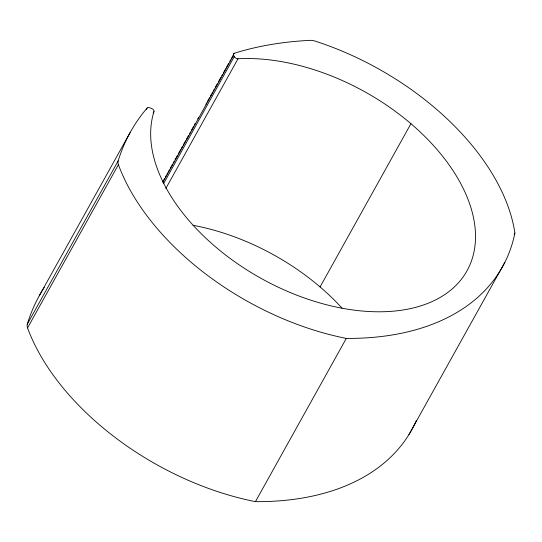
<?xml version="1.0" encoding="UTF-8"?>
<svg xmlns="http://www.w3.org/2000/svg" width="542" height="542" viewBox="0 0 542 542"><rect width="100%" height="100%" fill="white"/><g stroke="black" fill="none" stroke-linecap="round" stroke-linejoin="round"><path stroke-width="0.81" d="M39.268 295.797L130.127 132.553M146.34 109.477L147.146 108.021A2.934 1.782 29.1 0 1 149.924 107.817L151.658 108.515A2.934 1.782 29.1 0 1 153.982 111.557A176.15 106.747 29.1 0 0 317.172 302.165A176.15 106.747 29.1 0 0 470.361 205.94A176.15 106.747 29.1 0 0 238.019 58.766A2.934 1.782 29.1 0 1 234.28 56.619L233.595 55.257A2.934 1.782 29.1 0 1 234.293 53.279A396.331 240.174 29.1 0 1 310.065 40.359A11.741 7.114 29.1 0 1 315.112 41.104A220.188 133.427 29.1 0 1 514.9 233.053L514.087 234.517M416.31 420.653A308.534 186.963 29.1 0 1 255.438 501.648A220.188 133.427 29.1 0 1 27.547 327.917A11.741 7.114 29.1 0 1 27.303 324.15L118.17 160.906A396.331 240.174 29.1 0 1 147.146 108.021M27.547 327.917L118.407 164.666A11.741 7.114 29.1 0 1 118.17 160.906M153.169 113.014L153.982 111.557M162.898 181.543L164.524 178.63M165.33 177.173L166.143 175.716M166.956 174.26L167.769 172.796M168.576 171.34L169.389 169.883M170.202 168.427L171.414 166.238M171.821 165.513L172.634 164.057M173.447 162.593L174.26 161.137M175.066 159.68L177.505 155.31M178.311 153.853L180.743 149.477M181.556 148.02L182.369 146.564M183.182 145.107L185.615 140.73M186.428 139.274L188.453 135.629M189.673 133.447L190.479 131.991M191.292 130.527L193.724 126.157M194.537 124.701L195.35 123.244M197.783 118.867L198.596 117.411M205.899 104.294L206.705 102.838M207.518 101.381L209.544 97.736M210.357 96.28L211.576 94.091M211.983 93.366L212.789 91.903M213.602 90.446L214.415 88.99M215.228 87.533L217.254 83.888M218.473 81.7L220.906 77.33M221.719 75.873L222.525 74.417M223.338 72.96L225.77 68.583M226.583 67.127L228.609 63.482M229.828 61.3L230.641 59.837M231.448 58.38L234.293 53.279M162.878 182.308L233.595 55.257M163.562 183.67L234.28 56.619M165.818 188.487L238.019 58.766M320.071 286.942L410.931 123.698M255.438 501.648L346.304 338.404A308.534 186.963 29.1 0 0 514.9 233.053M408.966 434.555L504.819 262.403M346.304 338.404A220.188 133.427 29.1 0 1 118.407 164.666M193.04 225.296A176.15 106.747 29.1 0 1 342.029 308.113M27.303 324.15A396.331 240.174 29.1 0 1 44.281 287.389"/></g></svg>
